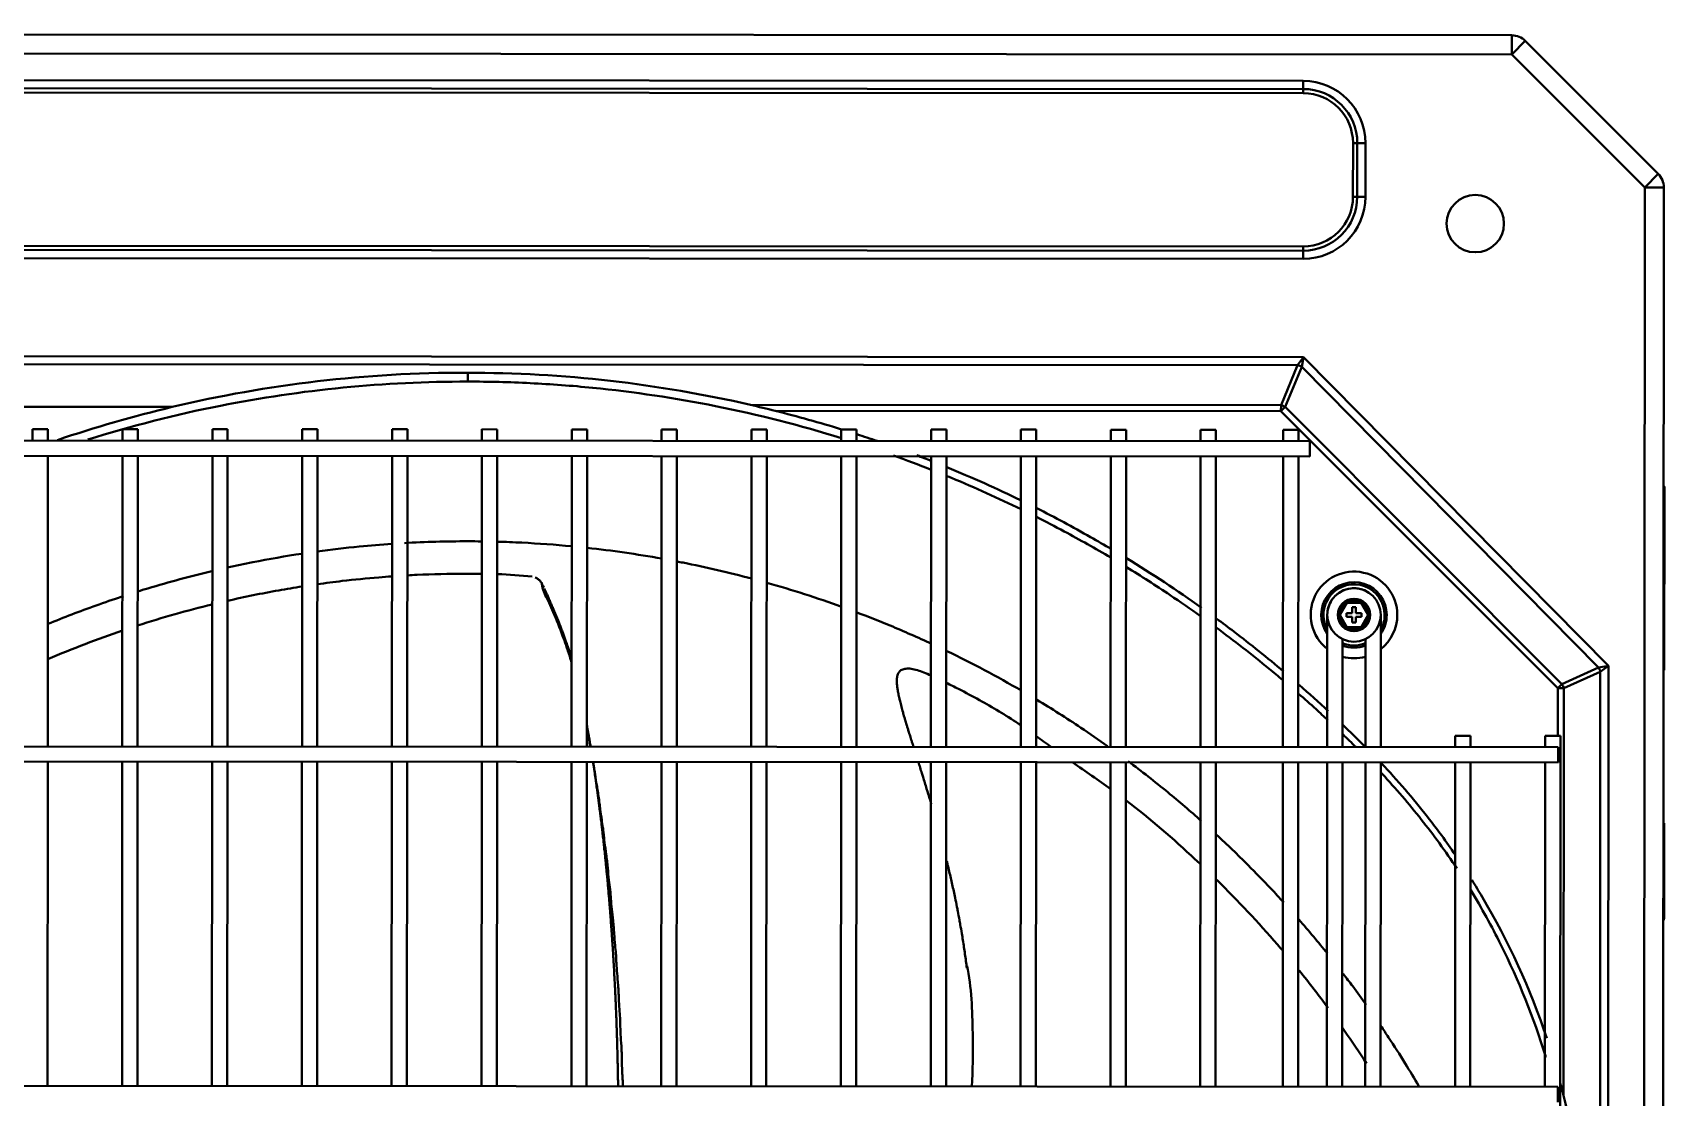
# Model space of a CAD drawing. Extents: x 58467 to 79089, y -33726 to -17391.
# Drawn here: x 72357.67 to 72400.34, y -20956.85 to -20929.01 of the extents above; entities that cross this region are included whole.
import ezdxf

# ---------------------------------------------------------------- set-up
doc = ezdxf.new("R2010")
doc.units = 0
doc.header["$LTSCALE"] = 100
doc.layers.add('+ENTE-ST-DOSEME USTU KONDDRENAJ', color=110, linetype='DOSEMEUSTUKONDENSDRENAJ_LINE', lineweight=40)
doc.linetypes.add('DOSEMEUSTUKONDENSDRENAJ_LINE', pattern='A,300,-40,["CD",Standard,S=15,R=0,X=-35,Y=-7.5],0', length=340)

# ---------------------------------------------------------------- blocks, each defined once
blk = doc.blocks.new('FUAYE KLİMA SANT')
at = {"color": 3}
for p, q in [((54067.687, -33630.089, 1.271), (54183.689, -33630.16, 1.271)), ((54183.689, -33630.16, 1.271), (54183.689, -33630.66, 1.271)), ((54184.043, -33630.307, 1.271), (54183.689, -33630.66, 1.271)), ((54184.043, -33630.307, 1.271), (54187.518, -33633.783, 1.271)), ((54183.689, -33630.66, 1.271), (54067.687, -33630.589, 1.271)), ((54187.165, -33634.136, 1.271), (54183.689, -33630.66, 1.271)), ((54073.094, -33631.288, 1.271), (54178.238, -33631.352, 1.271)), ((54178.238, -33631.564, 1.271), (54073.094, -33631.5, 1.271)), ((54178.238, -33631.352, 1.271), (54178.238, -33631.564, 1.271)), ((54178.238, -33631.677, 1.271), (54178.238, -33631.564, 1.271)), ((54178.238, -33631.677, 1.271), (54073.093, -33631.612, 1.271)), ((54179.536, -33634.383, 1.271), (54179.537, -33632.977, 1.271)), ((54179.537, -33632.977, 1.271), (54179.649, -33632.977, 1.271)), ((54179.648, -33634.383, 1.271), (54179.649, -33632.977, 1.271)), ((54179.861, -33632.977, 1.271), (54179.649, -33632.977, 1.271)), ((54179.861, -33632.977, 1.271), (54179.86, -33634.383, 1.271)), ((54187.123, -33702.141, 1.271), (54187.165, -33634.136, 1.271)), ((54187.518, -33633.783, 1.271), (54187.165, -33634.136, 1.271)), ((54187.165, -33634.136, 1.271), (54187.665, -33634.136, 1.271)), ((54187.665, -33634.136, 1.271), (54187.623, -33702.141, 1.271)), ((54179.536, -33634.383, 1.271), (54179.648, -33634.383, 1.271)), ((54179.86, -33634.383, 1.271), (54179.648, -33634.383, 1.271)), ((54073.091, -33635.618, 1.271), (54178.236, -33635.682, 1.271)), ((54073.091, -33635.73, 1.271), (54178.235, -33635.794, 1.271)), ((54178.236, -33635.682, 1.271), (54178.235, -33635.794, 1.271)), ((54178.235, -33635.794, 1.271), (54178.235, -33636.006, 1.271)), ((54178.235, -33636.006, 1.271), (54073.091, -33635.942, 1.271)), ((54073.082, -33638.509, 1.271), (54178.241, -33638.573, 1.271)), ((54178.088, -33638.785, 1.271), (54073.235, -33638.721, 1.271)), ((54177.654, -33639.832, 1.271), (54178.088, -33638.785, 1.271)), ((54178.198, -33638.831, 1.271), (54177.764, -33639.878, 1.271)), ((54178.088, -33638.785, 1.271), (54178.241, -33638.573, 1.271)), ((54178.241, -33638.573, 1.271), (54178.198, -33638.831, 1.271)), ((54185.959, -33646.692, 1.271), (54178.198, -33638.831, 1.271)), ((54178.241, -33638.573, 1.271), (54186.217, -33646.65, 1.271)), ((54137.838, -33639.873, 1.271), (54148.66, -33639.879, 1.271)), ((54163.777, -33639.824, 1.271), (54177.654, -33639.832, 1.271)), ((54177.653, -33639.988, 1.271), (54164.426, -33639.98, 1.271)), ((54177.653, -33639.988, 1.271), (54177.654, -33639.832, 1.271)), ((54177.653, -33639.988, 1.271), (54177.764, -33639.878, 1.271)), ((54184.892, -33647.235, 1.271), (54177.653, -33639.988, 1.271)), ((54177.764, -33639.878, 1.271), (54185.002, -33647.125, 1.271)), ((54145.007, -33640.457, 1.271), (54145.007, -33640.757, 1.271)), ((54145.407, -33640.457, 1.271), (54145.007, -33640.457, 1.271)), ((54145.407, -33640.758, 1.271), (54145.407, -33640.457, 1.271)), ((54147.356, -33640.459, 1.271), (54147.356, -33640.759, 1.271)), ((54147.756, -33640.459, 1.271), (54147.356, -33640.459, 1.271)), ((54147.756, -33640.759, 1.271), (54147.756, -33640.459, 1.271)), ((54149.707, -33640.46, 1.271), (54149.707, -33640.76, 1.271)), ((54150.107, -33640.46, 1.271), (54149.707, -33640.46, 1.271)), ((54150.107, -33640.761, 1.271), (54150.107, -33640.46, 1.271)), ((54152.057, -33640.461, 1.271), (54152.057, -33640.762, 1.271)), ((54152.457, -33640.462, 1.271), (54152.057, -33640.461, 1.271)), ((54152.456, -33640.762, 1.271), (54152.457, -33640.462, 1.271)), ((54154.406, -33640.463, 1.271), (54154.406, -33640.763, 1.271)), ((54154.806, -33640.463, 1.271), (54154.406, -33640.463, 1.271)), ((54154.806, -33640.763, 1.271), (54154.806, -33640.463, 1.271)), ((54156.756, -33640.464, 1.271), (54156.756, -33640.765, 1.271)), ((54157.156, -33640.465, 1.271), (54156.756, -33640.464, 1.271)), ((54157.156, -33640.765, 1.271), (54157.156, -33640.465, 1.271)), ((54159.106, -33640.466, 1.271), (54159.105, -33640.766, 1.271)), ((54159.506, -33640.466, 1.271), (54159.106, -33640.466, 1.271)), ((54159.505, -33640.766, 1.271), (54159.506, -33640.466, 1.271)), ((54161.455, -33640.467, 1.271), (54161.455, -33640.767, 1.271)), ((54161.855, -33640.467, 1.271), (54161.455, -33640.467, 1.271)), ((54161.855, -33640.768, 1.271), (54161.855, -33640.467, 1.271)), ((54163.805, -33640.469, 1.271), (54163.805, -33640.769, 1.271)), ((54164.205, -33640.469, 1.271), (54163.805, -33640.469, 1.271)), ((54164.205, -33640.769, 1.271), (54164.205, -33640.469, 1.271)), ((54166.155, -33640.47, 1.271), (54166.154, -33640.77, 1.271)), ((54166.554, -33640.47, 1.271), (54166.155, -33640.47, 1.271)), ((54166.554, -33640.771, 1.271), (54166.554, -33640.47, 1.271)), ((54168.504, -33640.472, 1.271), (54168.504, -33640.772, 1.271)), ((54168.904, -33640.472, 1.271), (54168.504, -33640.472, 1.271)), ((54168.904, -33640.772, 1.271), (54168.904, -33640.472, 1.271)), ((54170.854, -33640.473, 1.271), (54170.854, -33640.773, 1.271)), ((54171.254, -33640.473, 1.271), (54170.854, -33640.473, 1.271)), ((54171.254, -33640.773, 1.271), (54171.254, -33640.473, 1.271)), ((54173.203, -33640.474, 1.271), (54173.203, -33640.775, 1.271)), ((54173.603, -33640.475, 1.271), (54173.203, -33640.474, 1.271)), ((54173.603, -33640.775, 1.271), (54173.603, -33640.475, 1.271)), ((54175.553, -33640.476, 1.271), (54175.553, -33640.776, 1.271)), ((54175.953, -33640.476, 1.271), (54175.553, -33640.476, 1.271)), ((54175.953, -33640.776, 1.271), (54175.953, -33640.476, 1.271)), ((54177.71, -33640.477, 1.271), (54177.709, -33640.777, 1.271)), ((54178.11, -33640.477, 1.271), (54177.71, -33640.477, 1.271)), ((54178.109, -33640.778, 1.271), (54178.11, -33640.477, 1.271)), ((54178.409, -33640.777, 1.271), (54072.954, -33640.713, 1.271)), ((54178.409, -33640.977, 1.271), (54178.409, -33640.777, 1.271)), ((54178.409, -33641.177, 1.271), (54178.409, -33640.977, 1.271)), ((54072.954, -33641.113, 1.271), (54178.409, -33641.177, 1.271)), ((54145.402, -33648.757, 1.271), (54145.406, -33641.158, 1.271)), ((54147.356, -33641.159, 1.271), (54147.351, -33648.758, 1.271)), ((54147.751, -33648.758, 1.271), (54147.756, -33641.159, 1.271)), ((54149.707, -33641.16, 1.271), (54149.702, -33648.759, 1.271)), ((54150.102, -33648.76, 1.271), (54150.107, -33641.161, 1.271)), ((54152.056, -33641.162, 1.271), (54152.052, -33648.761, 1.271)), ((54152.452, -33648.761, 1.271), (54152.456, -33641.162, 1.271)), ((54154.406, -33641.163, 1.271), (54154.401, -33648.762, 1.271)), ((54154.801, -33648.762, 1.271), (54154.806, -33641.163, 1.271)), ((54156.756, -33641.165, 1.271), (54156.751, -33648.764, 1.271)), ((54157.151, -33648.764, 1.271), (54157.155, -33641.165, 1.271)), ((54159.105, -33641.166, 1.271), (54159.101, -33648.765, 1.271)), ((54159.501, -33648.765, 1.271), (54159.505, -33641.166, 1.271)), ((54161.455, -33641.167, 1.271), (54161.45, -33648.766, 1.271)), ((54161.85, -33648.767, 1.271), (54161.855, -33641.168, 1.271)), ((54163.804, -33641.169, 1.271), (54163.8, -33648.768, 1.271)), ((54164.2, -33648.768, 1.271), (54164.204, -33641.169, 1.271)), ((54166.154, -33641.17, 1.271), (54166.149, -33648.769, 1.271)), ((54166.549, -33648.77, 1.271), (54166.554, -33641.171, 1.271)), ((54168.504, -33641.172, 1.271), (54168.499, -33648.771, 1.271)), ((54168.899, -33648.771, 1.271), (54168.904, -33641.172, 1.271)), ((54170.853, -33641.173, 1.271), (54170.849, -33648.772, 1.271)), ((54171.249, -33648.772, 1.271), (54171.253, -33641.173, 1.271)), ((54173.203, -33641.175, 1.271), (54173.198, -33648.774, 1.271)), ((54173.598, -33648.774, 1.271), (54173.603, -33641.175, 1.271)), ((54175.553, -33641.176, 1.271), (54175.548, -33648.775, 1.271)), ((54175.948, -33648.775, 1.271), (54175.953, -33641.176, 1.271)), ((54177.709, -33641.177, 1.271), (54177.705, -33648.776, 1.271)), ((54178.104, -33648.777, 1.271), (54178.109, -33641.178, 1.271)), ((54187.68, -33642.284, 1.271), (54187.68, -33641.984, 1.271)), ((54187.66, -33642.284, 1.271), (54187.68, -33642.284, 1.271)), ((54187.677, -33646.767, 1.271), (54187.68, -33642.284, 1.271)), ((54179.138, -33645.318, 1.271), (54179.351, -33644.95, 1.271)), ((54179.38, -33645, 1.271), (54179.196, -33645.318, 1.271)), ((54179.351, -33644.95, 1.271), (54179.776, -33644.951, 1.271)), ((54179.38, -33645, 1.271), (54179.351, -33644.95, 1.271)), ((54179.747, -33645.001, 1.271), (54179.38, -33645, 1.271)), ((54179.513, -33645.268, 1.271), (54179.514, -33645.118, 1.271)), ((54179.614, -33645.119, 1.271), (54179.514, -33645.118, 1.271)), ((54179.614, -33645.119, 1.271), (54179.613, -33645.269, 1.271)), ((54179.776, -33644.951, 1.271), (54179.747, -33645.001, 1.271)), ((54179.931, -33645.319, 1.271), (54179.747, -33645.001, 1.271)), ((54179.776, -33644.951, 1.271), (54179.988, -33645.319, 1.271)), ((54178.864, -33645.334, 1.271), (54178.863, -33646.711, 1.271)), ((54179.351, -33645.686, 1.271), (54179.138, -33645.318, 1.271)), ((54179.196, -33645.318, 1.271), (54179.138, -33645.318, 1.271)), ((54179.196, -33645.318, 1.271), (54179.38, -33645.636, 1.271)), ((54179.38, -33645.636, 1.271), (54179.351, -33645.686, 1.271)), ((54179.776, -33645.687, 1.271), (54179.351, -33645.686, 1.271)), ((54179.363, -33645.268, 1.271), (54179.363, -33645.368, 1.271)), ((54179.513, -33645.268, 1.271), (54179.363, -33645.268, 1.271)), ((54179.513, -33645.368, 1.271), (54179.363, -33645.368, 1.271)), ((54179.38, -33645.636, 1.271), (54179.747, -33645.637, 1.271)), ((54179.513, -33645.518, 1.271), (54179.513, -33645.368, 1.271)), ((54179.613, -33645.518, 1.271), (54179.513, -33645.518, 1.271)), ((54179.613, -33645.269, 1.271), (54179.763, -33645.269, 1.271)), ((54179.613, -33645.368, 1.271), (54179.613, -33645.518, 1.271)), ((54179.613, -33645.368, 1.271), (54179.763, -33645.369, 1.271)), ((54179.747, -33645.637, 1.271), (54179.931, -33645.319, 1.271)), ((54179.776, -33645.687, 1.271), (54179.747, -33645.637, 1.271)), ((54179.763, -33645.269, 1.271), (54179.763, -33645.369, 1.271)), ((54179.988, -33645.319, 1.271), (54179.776, -33645.687, 1.271)), ((54179.988, -33645.319, 1.271), (54179.931, -33645.319, 1.271)), ((54180.262, -33647.319, 1.271), (54180.263, -33645.321, 1.271)), ((54180.262, -33647.319, 1.271), (54180.263, -33645.335, 1.271)), ((54179.263, -33646.711, 1.271), (54179.263, -33645.951, 1.271)), ((54179.863, -33645.951, 1.271), (54179.862, -33647.319, 1.271)), ((54178.863, -33646.711, 1.271), (54178.863, -33646.994, 1.271)), ((54179.263, -33646.994, 1.271), (54179.263, -33646.711, 1.271)), ((54185.002, -33647.125, 1.271), (54185.959, -33646.692, 1.271)), ((54186.004, -33646.802, 1.271), (54185.047, -33647.235, 1.271)), ((54185.959, -33646.692, 1.271), (54186.217, -33646.65, 1.271)), ((54185.975, -33695.553, 1.271), (54186.004, -33646.802, 1.271)), ((54186.217, -33646.65, 1.271), (54186.004, -33646.802, 1.271)), ((54186.217, -33646.65, 1.271), (54186.187, -33695.705, 1.271)), ((54178.863, -33646.994, 1.271), (54178.862, -33647.359, 1.271)), ((54178.862, -33647.359, 1.271), (54178.862, -33647.642, 1.271)), ((54178.862, -33647.359, 1.271), (54178.862, -33647.359, 1.271)), ((54178.863, -33646.994, 1.271), (54178.863, -33646.994, 1.271)), ((54179.262, -33647.36, 1.271), (54179.263, -33646.994, 1.271)), ((54179.262, -33647.642, 1.271), (54179.262, -33647.36, 1.271)), ((54179.862, -33646.995, 1.271), (54179.862, -33647.36, 1.271)), ((54179.862, -33647.36, 1.271), (54179.862, -33647.643, 1.271)), ((54180.262, -33647.36, 1.271), (54180.262, -33646.995, 1.271)), ((54180.262, -33647.643, 1.271), (54180.262, -33647.36, 1.271)), ((54184.891, -33648.48, 1.271), (54184.892, -33647.235, 1.271)), ((54184.892, -33647.235, 1.271), (54185.002, -33647.125, 1.271)), ((54184.892, -33647.235, 1.271), (54185.047, -33647.235, 1.271)), ((54185.047, -33647.235, 1.271), (54185.041, -33657.882, 1.271)), ((54178.862, -33647.642, 1.271), (54178.862, -33648.777, 1.271)), ((54179.262, -33648.777, 1.271), (54179.262, -33647.642, 1.271)), ((54179.862, -33647.643, 1.271), (54179.861, -33648.778, 1.271)), ((54180.261, -33648.778, 1.271), (54180.262, -33647.643, 1.271)), ((54182.211, -33648.479, 1.271), (54182.211, -33648.779, 1.271)), ((54182.611, -33648.479, 1.271), (54182.211, -33648.479, 1.271)), ((54182.611, -33648.779, 1.271), (54182.611, -33648.479, 1.271)), ((54184.561, -33648.48, 1.271), (54184.561, -33648.78, 1.271)), ((54184.961, -33648.48, 1.271), (54184.561, -33648.48, 1.271)), ((54184.933, -33693.873, 1.271), (54184.961, -33648.48, 1.271)), ((54066.54, -33649.108, 1.271), (54184.903, -33649.18, 1.271)), ((54184.903, -33648.78, 1.271), (54066.541, -33648.708, 1.271)), ((54184.903, -33648.98, 1.271), (54184.903, -33648.78, 1.271)), ((54184.903, -33649.18, 1.271), (54184.903, -33648.98, 1.271)), ((54145.396, -33657.635, 1.271), (54145.401, -33649.157, 1.271)), ((54147.351, -33649.158, 1.271), (54147.346, -33657.636, 1.271)), ((54147.746, -33657.637, 1.271), (54147.751, -33649.158, 1.271)), ((54149.702, -33649.159, 1.271), (54149.697, -33657.638, 1.271)), ((54150.097, -33657.638, 1.271), (54150.102, -33649.16, 1.271)), ((54152.051, -33649.161, 1.271), (54152.046, -33657.639, 1.271)), ((54152.446, -33657.64, 1.271), (54152.451, -33649.161, 1.271)), ((54154.401, -33649.162, 1.271), (54154.396, -33657.641, 1.271)), ((54154.796, -33657.641, 1.271), (54154.801, -33649.162, 1.271)), ((54156.751, -33649.164, 1.271), (54156.746, -33657.642, 1.271)), ((54157.145, -33657.642, 1.271), (54157.151, -33649.164, 1.271)), ((54159.1, -33649.165, 1.271), (54159.095, -33657.644, 1.271)), ((54159.495, -33657.644, 1.271), (54159.5, -33649.165, 1.271)), ((54161.45, -33649.166, 1.271), (54161.445, -33657.645, 1.271)), ((54161.845, -33657.645, 1.271), (54161.85, -33649.167, 1.271)), ((54163.8, -33649.168, 1.271), (54163.794, -33657.646, 1.271)), ((54164.194, -33657.647, 1.271), (54164.2, -33649.168, 1.271)), ((54166.149, -33649.169, 1.271), (54166.144, -33657.648, 1.271)), ((54166.544, -33657.648, 1.271), (54166.549, -33649.17, 1.271)), ((54168.499, -33649.171, 1.271), (54168.494, -33657.649, 1.271)), ((54168.894, -33657.65, 1.271), (54168.899, -33649.171, 1.271)), ((54170.848, -33649.172, 1.271), (54170.843, -33657.651, 1.271)), ((54171.243, -33657.651, 1.271), (54171.248, -33649.172, 1.271)), ((54173.198, -33649.174, 1.271), (54173.193, -33657.652, 1.271)), ((54173.593, -33657.652, 1.271), (54173.598, -33649.174, 1.271)), ((54175.548, -33649.175, 1.271), (54175.543, -33657.654, 1.271)), ((54175.943, -33657.654, 1.271), (54175.948, -33649.175, 1.271)), ((54177.704, -33649.176, 1.271), (54177.699, -33657.655, 1.271)), ((54178.099, -33657.655, 1.271), (54178.104, -33649.177, 1.271)), ((54178.861, -33649.176, 1.271), (54178.856, -33657.655, 1.271)), ((54179.256, -33657.655, 1.271), (54179.261, -33649.177, 1.271)), ((54179.861, -33649.178, 1.271), (54179.856, -33657.656, 1.271)), ((54180.256, -33657.656, 1.271), (54180.261, -33649.178, 1.271)), ((54182.211, -33649.179, 1.271), (54182.205, -33657.657, 1.271)), ((54182.605, -33657.657, 1.271), (54182.611, -33649.179, 1.271)), ((54184.56, -33649.18, 1.271), (54184.555, -33657.659, 1.271)), ((54187.673, -33652.948, 1.271), (54187.674, -33650.764, 1.271)), ((54187.653, -33652.948, 1.271), (54187.673, -33652.948, 1.271)), ((54187.673, -33653.248, 1.271), (54187.673, -33652.948, 1.271)), ((54184.898, -33657.659, 1.271), (54066.535, -33657.587, 1.271)), ((54184.898, -33657.859, 1.271), (54184.898, -33657.659, 1.271)), ((54184.898, -33658.059, 1.271), (54184.898, -33657.859, 1.271))]:
    blk.add_line(p, q, dxfattribs=at)
for centre, radius in [((54182.735, -33635.085, 1.271), 0.75), ((54179.563, -33645.318, 1.271), 0.7), ((54179.563, -33645.318, 1.271), 0.425), ((54179.563, -33645.318, 1.271), 0.425)]:
    blk.add_circle(centre, radius, dxfattribs=at)
at = {"color": 3, "extrusion": (0, 0, -1)}
for centre, radius, start, end in [((-54183.689, -33630.66, -1.271), 0.5, 90.0349, 135.0349), ((-54178.237, -33632.976, -1.271), 1.624, 90.0349, 180.0349), ((-54187.165, -33634.136, -1.271), 0.5, 135.0349, 180.0349), ((-54178.236, -33634.382, -1.271), 1.624, 180.0349, 270.0349), ((-54187.6, -33641.984, -1.271), 0.08, 138.6244, 180.0349), ((-54179.563, -33645.318, -1.271), 1.133, 308.178, 180.0349), ((-54179.563, -33645.318, -1.271), 0.856, 324.8223, 180.0349), ((-54179.563, -33645.318, -1.271), 0.8, 331.0548, 180.0349), ((-54179.563, -33645.318, -1.271), 0.8, 180.0349, 208.9925), ((-54179.563, -33645.318, -1.271), 0.856, 180.0349, 215.2305), ((-54179.563, -33645.318, -1.271), 1.133, 180.0349, 231.8861), ((-54179.563, -33645.318, -1.271), 0.8, 248.0129, 292.0453), ((-54179.563, -33645.318, -1.271), 0.856, 249.5374, 290.5267), ((-54179.563, -33645.318, -1.271), 1.133, 254.6842, 285.3799)]:
    blk.add_arc(centre, radius, start, end, dxfattribs=at)
at = {"color": 3}
for centre, radius, start, end in [((54178.237, -33632.976, 1.271), 1.412, 359.9651, 89.9651), ((54178.237, -33632.976, 1.271), 1.3, 359.9651, 89.9651), ((54178.236, -33634.382, 1.271), 1.412, 269.9651, 359.9651), ((54178.236, -33634.382, 1.271), 1.3, 269.9651, 359.9651), ((54187.593, -33653.248, 1.271), 0.08, 318.5546, 359.9651)]:
    blk.add_arc(centre, radius, start, end, dxfattribs=at)
for centre, major_axis in [((54178.088, -33638.941, 1.271), (-0.203, 0.084)), ((54177.653, -33639.988, 1.271), (-0.203, 0.084)), ((54185.849, -33646.802, 1.271), (-0.084, 0.203)), ((54184.892, -33647.235, 1.271), (-0.084, 0.203))]:
    blk.add_ellipse(centre, major_axis=major_axis, ratio=0.678598, start_param=4.438375, end_param=4.986403, dxfattribs=at)
for points, knots in [([(54156.386, -33639.216, 1.271), (54154.213, -33639.213, 1.271), (54152.03, -33639.428, 1.271), (54148.745, -33640.08, 1.271), (54147.588, -33640.375, 1.271), (54146.45, -33640.733, 1.271)], [0, 0, 0, 0, 0.642828, 0.642828, 1, 1, 1, 1]), ([(54166.16, -33640.695, 1.271), (54165.079, -33640.36, 1.271), (54163.982, -33640.081, 1.271), (54161.811, -33639.646, 1.271), (54160.736, -33639.485, 1.271), (54159.108, -33639.324, 1.271), (54158.565, -33639.283, 1.271), (54157.749, -33639.243, 1.271), (54157.476, -33639.233, 1.271), (54156.932, -33639.219, 1.271), (54156.655, -33639.216, 1.271), (54156.387, -33639.216, 1.271)], [0, 0, 0, 0, 0.344826, 0.344826, 0.672413, 0.672413, 0.836207, 0.836207, 0.918103, 0.918103, 1, 1, 1, 1]), ([(54170.855, -33642.556, 1.271), (54170.257, -33642.264, 1.271), (54169.65, -33641.99, 1.271), (54168.997, -33641.719, 1.271), (54168.955, -33641.701, 1.271), (54168.912, -33641.684, 1.271)], [0, 0, 0, 0, 0.9348, 0.9348, 1, 1, 1, 1]), ([(54173.216, -33643.595, 1.271), (54173.036, -33643.489, 1.271), (54172.856, -33643.385, 1.271), (54172.21, -33643.019, 1.271), (54171.74, -33642.767, 1.271), (54171.265, -33642.527, 1.271)], [0, 0, 0, 0, 0.279714, 0.279714, 1, 1, 1, 1]), ([(54173.202, -33643.82, 1.271), (54172.801, -33643.583, 1.271), (54172.395, -33643.354, 1.271), (54171.744, -33643.005, 1.271), (54171.504, -33642.88, 1.271), (54171.261, -33642.757, 1.271)], [0, 0, 0, 0, 0.633211, 0.633211, 1, 1, 1, 1]), ([(54154.402, -33643.459, 1.271), (54154.117, -33643.479, 1.271), (54153.833, -33643.502, 1.271), (54153.182, -33643.566, 1.271), (54152.815, -33643.609, 1.271), (54152.45, -33643.659, 1.271)], [0, 0, 0, 0, 0.43543, 0.43543, 1, 1, 1, 1]), ([(54157.155, -33643.403, 1.271), (54157.37, -33643.409, 1.271), (54157.585, -33643.417, 1.271), (54158.236, -33643.45, 1.271), (54158.671, -33643.481, 1.271), (54159.104, -33643.523, 1.271)], [0, 0, 0, 0, 0.331279, 0.331279, 1, 1, 1, 1]), ([(54152.049, -33643.717, 1.271), (54151.618, -33643.782, 1.271), (54151.189, -33643.857, 1.271), (54150.54, -33643.985, 1.271), (54150.319, -33644.032, 1.271), (54150.099, -33644.081, 1.271)], [0, 0, 0, 0, 0.659092, 0.659092, 1, 1, 1, 1]), ([(54161.855, -33643.919, 1.271), (54161.908, -33643.929, 1.271), (54161.962, -33643.94, 1.271), (54162.618, -33644.071, 1.271), (54163.217, -33644.21, 1.271), (54163.811, -33644.369, 1.271)], [0, 0, 0, 0, 0.081892, 0.081892, 1, 1, 1, 1]), ([(54149.697, -33644.173, 1.271), (54149.135, -33644.307, 1.271), (54148.576, -33644.457, 1.271), (54147.929, -33644.652, 1.271), (54147.839, -33644.68, 1.271), (54147.75, -33644.708, 1.271)], [0, 0, 0, 0, 0.861253, 0.861253, 1, 1, 1, 1]), ([(54154.403, -33644.309, 1.271), (54154.289, -33644.317, 1.271), (54153.855, -33644.35, 1.271), (54153.205, -33644.415, 1.271), (54152.67, -33644.484, 1.271), (54152.454, -33644.515, 1.271)], [0, 0, 0, 0, 0.175255, 0.666459, 1, 1, 1, 1]), ([(54156.752, -33644.241, 1.271), (54156.602, -33644.239, 1.271), (54156.035, -33644.239, 1.271), (54155.386, -33644.253, 1.271), (54154.888, -33644.279, 1.271), (54154.803, -33644.284, 1.271)], [0, 0, 0, 0, 0.229112, 0.868027, 1, 1, 1, 1]), ([(54158.067, -33644.315, 1.271), (54157.764, -33644.285, 1.271), (54157.459, -33644.263, 1.271), (54157.157, -33644.251, 1.271), (54157.153, -33644.251, 1.271)], [0, 0, 0, 0, 0.989422, 1, 1, 1, 1]), ([(54158.381, -33644.604, 1.271), (54158.364, -33644.572, 1.271), (54158.327, -33644.508, 1.271), (54158.287, -33644.434, 1.271), (54158.232, -33644.385, 1.271), (54158.181, -33644.351, 1.271), (54158.153, -33644.337, 1.271)], [0, 0, 0, 0, 0.181976, 0.413188, 0.708779, 1, 1, 1, 1]), ([(54175.55, -33645.35, 1.271), (54175.288, -33645.163, 1.271), (54175.023, -33644.979, 1.271), (54174.379, -33644.548, 1.271), (54173.997, -33644.303, 1.271), (54173.61, -33644.066, 1.271)], [0, 0, 0, 0, 0.415669, 0.415669, 1, 1, 1, 1]), ([(54147.383, -33644.825, 1.271), (54147.369, -33644.83, 1.271), (54147.355, -33644.835, 1.271), (54147.115, -33644.914, 1.271), (54146.89, -33644.991, 1.271), (54146.239, -33645.223, 1.271), (54145.818, -33645.384, 1.271), (54145.402, -33645.555, 1.271)], [0, 0, 0, 0, 0.021083, 0.021083, 0.358408, 0.358408, 1, 1, 1, 1]), ([(54152.054, -33644.574, 1.271), (54151.85, -33644.606, 1.271), (54151.2, -33644.714, 1.271), (54150.55, -33644.846, 1.271), (54150.104, -33644.949, 1.271)], [0, 0, 0, 0, 0.31466, 1, 1, 1, 1]), ([(54159.102, -33646.569, 1.271), (54159.099, -33646.561, 1.271), (54159.088, -33646.522, 1.271), (54159.073, -33646.472, 1.271), (54159.046, -33646.381, 1.271), (54159.005, -33646.258, 1.271), (54158.945, -33646.078, 1.271), (54158.824, -33645.737, 1.271), (54158.672, -33645.363, 1.271), (54158.517, -33645.005, 1.271), (54158.427, -33644.826, 1.271), (54158.374, -33644.714, 1.271), (54158.342, -33644.626, 1.271), (54158.333, -33644.534, 1.271), (54158.325, -33644.489, 1.271), (54158.323, -33644.47, 1.271)], [0, 0, 0, 0, 0.011818, 0.05826, 0.078147, 0.142338, 0.204041, 0.310202, 0.571842, 0.682665, 0.781248, 0.831854, 0.86924, 0.927978, 1, 1, 1, 1]), ([(54159.102, -33646.472, 1.271), (54159.102, -33646.471, 1.271), (54159.095, -33646.446, 1.271), (54159.077, -33646.385, 1.271), (54159.046, -33646.287, 1.271), (54159.016, -33646.191, 1.271), (54158.988, -33646.108, 1.271), (54158.96, -33646.026, 1.271), (54158.928, -33645.932, 1.271), (54158.895, -33645.841, 1.271), (54158.866, -33645.762, 1.271), (54158.836, -33645.684, 1.271), (54158.806, -33645.607, 1.271), (54158.772, -33645.521, 1.271), (54158.742, -33645.447, 1.271), (54158.712, -33645.374, 1.271), (54158.687, -33645.313, 1.271), (54158.662, -33645.253, 1.271), (54158.633, -33645.185, 1.271), (54158.604, -33645.118, 1.271), (54158.576, -33645.053, 1.271), (54158.554, -33645.001, 1.271), (54158.53, -33644.946, 1.271), (54158.51, -33644.9, 1.271), (54158.487, -33644.847, 1.271), (54158.469, -33644.806, 1.271), (54158.448, -33644.758, 1.271), (54158.43, -33644.717, 1.271), (54158.415, -33644.682, 1.271), (54158.399, -33644.645, 1.271), (54158.392, -33644.629, 1.271), (54158.39, -33644.624, 1.271)], [0, 0, 0, 0, 0.001018, 0.033246, 0.081587, 0.129929, 0.162157, 0.194385, 0.242727, 0.291069, 0.323297, 0.355525, 0.403867, 0.436095, 0.484437, 0.516665, 0.548893, 0.581121, 0.613349, 0.661691, 0.693919, 0.726147, 0.758375, 0.790603, 0.82283, 0.855058, 0.887286, 0.919514, 0.951742, 0.98397, 1, 1, 1, 1]), ([(54179.958, -33644.751, 1.271), (54179.942, -33644.738, 1.271), (54179.9, -33644.706, 1.271), (54179.808, -33644.658, 1.271), (54179.66, -33644.618, 1.271), (54179.452, -33644.614, 1.271), (54179.25, -33644.68, 1.271), (54179.085, -33644.798, 1.271), (54178.969, -33644.934, 1.271), (54178.884, -33645.112, 1.271), (54178.864, -33645.245, 1.271), (54178.864, -33645.318, 1.271)], [0, 0, 0, 0, 0.042244, 0.108681, 0.210744, 0.339451, 0.513473, 0.618017, 0.733965, 0.8613, 1, 1, 1, 1]), ([(54166.563, -33645.253, 1.271), (54166.854, -33645.363, 1.271), (54167.143, -33645.477, 1.271), (54167.795, -33645.748, 1.271), (54168.157, -33645.907, 1.271), (54168.515, -33646.073, 1.271)], [0, 0, 0, 0, 0.44095, 0.44095, 1, 1, 1, 1]), ([(54177.706, -33647.028, 1.271), (54177.586, -33646.926, 1.271), (54177.465, -33646.825, 1.271), (54176.891, -33646.353, 1.271), (54176.43, -33645.993, 1.271), (54175.959, -33645.647, 1.271)], [0, 0, 0, 0, 0.211709, 0.211709, 1, 1, 1, 1]), ([(54177.721, -33646.797, 1.271), (54177.297, -33646.439, 1.271), (54176.864, -33646.091, 1.271), (54176.274, -33645.642, 1.271), (54176.126, -33645.53, 1.271), (54175.976, -33645.42, 1.271)], [0, 0, 0, 0, 0.749906, 0.749906, 1, 1, 1, 1]), ([(54167.629, -33646.88, 1.271), (54167.625, -33646.894, 1.271), (54167.619, -33646.92, 1.271), (54167.613, -33646.95, 1.271), (54167.609, -33646.996, 1.271), (54167.608, -33647.032, 1.271), (54167.608, -33647.076, 1.271), (54167.611, -33647.128, 1.271), (54167.615, -33647.173, 1.271), (54167.623, -33647.233, 1.271), (54167.631, -33647.285, 1.271), (54167.642, -33647.348, 1.271), (54167.654, -33647.408, 1.271), (54167.67, -33647.485, 1.271), (54167.689, -33647.564, 1.271), (54167.709, -33647.645, 1.271), (54167.728, -33647.717, 1.271), (54167.748, -33647.791, 1.271), (54167.772, -33647.879, 1.271), (54167.799, -33647.97, 1.271), (54167.83, -33648.077, 1.271), (54167.858, -33648.172, 1.271), (54167.888, -33648.269, 1.271), (54167.918, -33648.368, 1.271), (54167.954, -33648.483, 1.271), (54167.991, -33648.601, 1.271), (54168.023, -33648.7, 1.271), (54168.04, -33648.756, 1.271), (54168.048, -33648.781, 1.271)], [0, 0, 0, 0, 0.051203, 0.085927, 0.120651, 0.155375, 0.190098, 0.224822, 0.259546, 0.29427, 0.328994, 0.363718, 0.398442, 0.433165, 0.485251, 0.519975, 0.554699, 0.589423, 0.624147, 0.676233, 0.710956, 0.763042, 0.797766, 0.83249, 0.884576, 0.936662, 0.971386, 1, 1, 1, 1]), ([(54168.502, -33646.902, 1.271), (54168.44, -33646.873, 1.271), (54168.27, -33646.8, 1.271), (54168.047, -33646.726, 1.271), (54167.844, -33646.717, 1.271), (54167.753, -33646.741, 1.271), (54167.695, -33646.777, 1.271), (54167.652, -33646.822, 1.271), (54167.633, -33646.862, 1.271), (54167.626, -33646.893, 1.271)], [0, 0, 0, 0, 0.20564, 0.547118, 0.687895, 0.809193, 0.86101, 0.907117, 1, 1, 1, 1]), ([(54170.851, -33648.207, 1.271), (54170.827, -33648.19, 1.271), (54170.477, -33647.953, 1.271), (54169.936, -33647.629, 1.271), (54169.299, -33647.294, 1.271), (54169.009, -33647.146, 1.271), (54168.903, -33647.094, 1.271)], [0, 0, 0, 0, 0.039319, 0.566519, 0.843939, 1, 1, 1, 1]), ([(54178.881, -33648.071, 1.271), (54178.778, -33647.975, 1.271), (54178.674, -33647.879, 1.271), (54178.419, -33647.648, 1.271), (54178.268, -33647.513, 1.271), (54178.116, -33647.38, 1.271)], [0, 0, 0, 0, 0.410399, 0.410399, 1, 1, 1, 1]), ([(54171.267, -33647.535, 1.271), (54171.657, -33647.77, 1.271), (54172.042, -33648.014, 1.271), (54172.655, -33648.425, 1.271), (54172.887, -33648.585, 1.271), (54173.117, -33648.749, 1.271)], [0, 0, 0, 0, 0.617576, 0.617576, 1, 1, 1, 1]), ([(54159.599, -33648.765, 1.271), (54159.599, -33648.764, 1.271), (54159.592, -33648.719, 1.271), (54159.577, -33648.631, 1.271), (54159.555, -33648.502, 1.271), (54159.535, -33648.389, 1.271), (54159.517, -33648.289, 1.271), (54159.506, -33648.231, 1.271), (54159.501, -33648.202, 1.271)], [0, 0, 0, 0, 0.008257, 0.234671, 0.461085, 0.687499, 0.838441, 1, 1, 1, 1]), ([(54159.588, -33648.766, 1.271), (54159.587, -33648.757, 1.271), (54159.578, -33648.699, 1.271), (54159.562, -33648.589, 1.271), (54159.534, -33648.425, 1.271), (54159.512, -33648.321, 1.271), (54159.5, -33648.263, 1.271)], [0, 0, 0, 0, 0.049758, 0.328143, 0.614367, 1, 1, 1, 1]), ([(54160.317, -33657.645, 1.271), (54160.317, -33657.603, 1.271), (54160.316, -33657.528, 1.271), (54160.313, -33657.387, 1.271), (54160.311, -33657.254, 1.271), (54160.307, -33657.088, 1.271), (54160.304, -33656.952, 1.271), (54160.3, -33656.783, 1.271), (54160.296, -33656.631, 1.271), (54160.292, -33656.466, 1.271), (54160.287, -33656.318, 1.271), (54160.282, -33656.171, 1.271), (54160.277, -33656.007, 1.271), (54160.271, -33655.86, 1.271), (54160.265, -33655.696, 1.271), (54160.259, -33655.548, 1.271), (54160.251, -33655.382, 1.271), (54160.244, -33655.231, 1.271), (54160.237, -33655.08, 1.271), (54160.229, -33654.915, 1.271), (54160.221, -33654.768, 1.271), (54160.212, -33654.606, 1.271), (54160.204, -33654.462, 1.271), (54160.195, -33654.3, 1.271), (54160.185, -33654.139, 1.271), (54160.175, -33653.994, 1.271), (54160.165, -33653.832, 1.271), (54160.155, -33653.685, 1.271), (54160.143, -33653.521, 1.271), (54160.132, -33653.374, 1.271), (54160.121, -33653.229, 1.271), (54160.109, -33653.07, 1.271), (54160.096, -33652.913, 1.271), (54160.083, -33652.755, 1.271), (54160.069, -33652.598, 1.271), (54160.057, -33652.456, 1.271), (54160.043, -33652.299, 1.271), (54160.03, -33652.158, 1.271), (54160.014, -33651.999, 1.271), (54160, -33651.856, 1.271), (54159.986, -33651.714, 1.271), (54159.97, -33651.558, 1.271), (54159.955, -33651.42, 1.271), (54159.939, -33651.267, 1.271), (54159.924, -33651.13, 1.271), (54159.906, -33650.978, 1.271), (54159.889, -33650.827, 1.271), (54159.873, -33650.691, 1.271), (54159.854, -33650.539, 1.271), (54159.837, -33650.403, 1.271), (54159.817, -33650.25, 1.271), (54159.8, -33650.113, 1.271), (54159.781, -33649.978, 1.271), (54159.761, -33649.831, 1.271), (54159.743, -33649.699, 1.271), (54159.722, -33649.553, 1.271), (54159.705, -33649.437, 1.271), (54159.684, -33649.297, 1.271), (54159.671, -33649.216, 1.271), (54159.663, -33649.163, 1.271)], [0, 0, 0, 0, 0.014465, 0.025686, 0.048127, 0.059348, 0.081789, 0.09301, 0.115451, 0.132282, 0.149113, 0.165944, 0.182775, 0.205216, 0.216437, 0.238878, 0.255709, 0.27254, 0.289371, 0.306202, 0.328643, 0.339864, 0.362305, 0.379136, 0.395967, 0.418408, 0.429629, 0.45207, 0.468901, 0.485732, 0.502563, 0.519394, 0.541835, 0.558666, 0.575497, 0.597939, 0.609159, 0.631601, 0.648431, 0.665262, 0.682093, 0.698924, 0.721366, 0.732586, 0.755028, 0.771859, 0.78869, 0.811131, 0.822351, 0.844793, 0.861624, 0.878455, 0.895286, 0.912117, 0.934558, 0.945779, 0.96822, 0.97944, 1, 1, 1, 1]), ([(54160.441, -33657.645, 1.271), (54160.441, -33657.615, 1.271), (54160.441, -33657.547, 1.271), (54160.436, -33657.435, 1.271), (54160.422, -33657.268, 1.271), (54160.417, -33657.074, 1.271), (54160.415, -33656.853, 1.271), (54160.406, -33656.614, 1.271), (54160.386, -33656.361, 1.271), (54160.376, -33656.147, 1.271), (54160.373, -33655.974, 1.271), (54160.37, -33655.817, 1.271), (54160.347, -33655.611, 1.271), (54160.338, -33655.388, 1.271), (54160.33, -33655.173, 1.271), (54160.315, -33654.942, 1.271), (54160.29, -33654.696, 1.271), (54160.275, -33654.483, 1.271), (54160.268, -33654.309, 1.271), (54160.26, -33654.146, 1.271), (54160.232, -33653.935, 1.271), (54160.218, -33653.703, 1.271), (54160.204, -33653.485, 1.271), (54160.182, -33653.255, 1.271), (54160.152, -33653.016, 1.271), (54160.133, -33652.804, 1.271), (54160.122, -33652.623, 1.271), (54160.106, -33652.452, 1.271), (54160.07, -33652.235, 1.271), (54160.052, -33651.98, 1.271), (54160.029, -33651.752, 1.271), (54159.999, -33651.523, 1.271), (54159.965, -33651.295, 1.271), (54159.943, -33651.07, 1.271), (54159.909, -33650.775, 1.271), (54159.864, -33650.551, 1.271), (54159.837, -33650.288, 1.271), (54159.805, -33650.038, 1.271), (54159.759, -33649.775, 1.271), (54159.724, -33649.552, 1.271), (54159.698, -33649.366, 1.271), (54159.68, -33649.253, 1.271), (54159.668, -33649.189, 1.271), (54159.663, -33649.164, 1.271)], [0, 0, 0, 0, 0.010355, 0.022017, 0.034912, 0.06644, 0.084702, 0.104252, 0.145583, 0.183247, 0.197905, 0.209829, 0.23371, 0.264361, 0.282067, 0.301316, 0.342279, 0.380092, 0.394981, 0.407215, 0.43204, 0.463541, 0.481722, 0.501226, 0.542595, 0.579874, 0.594265, 0.606592, 0.633467, 0.667291, 0.686602, 0.707431, 0.750283, 0.785454, 0.798796, 0.843668, 0.862, 0.881783, 0.924485, 0.963805, 0.979109, 0.991789, 1, 1, 1, 1]), ([(54168.171, -33649.169, 1.271), (54168.171, -33649.169, 1.271), (54168.186, -33649.216, 1.271), (54168.216, -33649.312, 1.271), (54168.257, -33649.442, 1.271), (54168.298, -33649.574, 1.271), (54168.34, -33649.709, 1.271), (54168.382, -33649.845, 1.271), (54168.424, -33649.983, 1.271), (54168.464, -33650.116, 1.271), (54168.493, -33650.216, 1.271), (54168.507, -33650.263, 1.271)], [0, 0, 0, 0, 0.000305, 0.138428, 0.276551, 0.368633, 0.506756, 0.644879, 0.736961, 0.875084, 1, 1, 1, 1]), ([(54173.66, -33649.145, 1.271), (54174.011, -33649.408, 1.271), (54174.356, -33649.679, 1.271), (54174.991, -33650.2, 1.271), (54175.283, -33650.45, 1.271), (54175.569, -33650.705, 1.271)], [0, 0, 0, 0, 0.533334, 0.533334, 1, 1, 1, 1]), ([(54182.252, -33651.948, 1.271), (54182.104, -33651.726, 1.271), (54181.952, -33651.506, 1.271), (54181.49, -33650.869, 1.271), (54181.167, -33650.46, 1.271), (54180.654, -33649.863, 1.271), (54180.478, -33649.667, 1.271), (54180.29, -33649.465, 1.271), (54180.28, -33649.455, 1.271), (54180.271, -33649.445, 1.271)], [0, 0, 0, 0, 0.252174, 0.252174, 0.74207, 0.74207, 0.987018, 0.987018, 1, 1, 1, 1]), ([(54182.213, -33651.592, 1.271), (54181.981, -33651.253, 1.271), (54181.737, -33650.921, 1.271), (54181.105, -33650.112, 1.271), (54180.702, -33649.646, 1.271), (54180.277, -33649.198, 1.271)], [0, 0, 0, 0, 0.39962, 0.39962, 1, 1, 1, 1]), ([(54175.555, -33651.846, 1.271), (54175.507, -33651.801, 1.271), (54174.888, -33651.217, 1.271), (54174.237, -33650.651, 1.271), (54173.601, -33650.167, 1.271)], [0, 0, 0, 0, 0.077831, 1, 1, 1, 1]), ([(54168.914, -33651.758, 1.271), (54168.921, -33651.79, 1.271), (54168.943, -33651.878, 1.271), (54168.978, -33652.025, 1.271), (54169.018, -33652.198, 1.271), (54169.057, -33652.371, 1.271), (54169.095, -33652.544, 1.271), (54169.136, -33652.736, 1.271), (54169.171, -33652.91, 1.271), (54169.208, -33653.103, 1.271), (54169.238, -33653.258, 1.271), (54169.273, -33653.453, 1.271), (54169.303, -33653.629, 1.271), (54169.335, -33653.826, 1.271), (54169.363, -33654.006, 1.271), (54169.389, -33654.187, 1.271), (54169.414, -33654.37, 1.271), (54169.43, -33654.491, 1.271), (54169.437, -33654.551, 1.271)], [0, 0, 0, 0, 0.034815, 0.097756, 0.160698, 0.223639, 0.28658, 0.349522, 0.433443, 0.475404, 0.559326, 0.601287, 0.685208, 0.74815, 0.811091, 0.874032, 0.936973, 1, 1, 1, 1]), ([(54176.793, -33651.861, 1.271), (54176.992, -33652.063, 1.271), (54177.308, -33652.385, 1.271), (54177.615, -33652.717, 1.271), (54177.728, -33652.841, 1.271)], [0, 0, 0, 0, 0.627651, 1, 1, 1, 1]), ([(54177.712, -33654.114, 1.271), (54177.662, -33654.055, 1.271), (54177.115, -33653.417, 1.271), (54176.531, -33652.798, 1.271), (54175.974, -33652.25, 1.271)], [0, 0, 0, 0, 0.092857, 1, 1, 1, 1]), ([(54184.58, -33656.894, 1.271), (54184.576, -33656.879, 1.271), (54184.572, -33656.865, 1.271), (54184.264, -33655.86, 1.271), (54183.871, -33654.876, 1.271), (54183.163, -33653.458, 1.271), (54182.899, -33652.983, 1.271), (54182.616, -33652.519, 1.271)], [0, 0, 0, 0, 0.009339, 0.009339, 0.659059, 0.659059, 1, 1, 1, 1]), ([(54184.605, -33656.388, 1.271), (54184.172, -33655.096, 1.271), (54183.607, -33653.862, 1.271), (54182.825, -33652.541, 1.271), (54182.736, -33652.395, 1.271), (54182.645, -33652.25, 1.271)], [0, 0, 0, 0, 0.888688, 0.888688, 1, 1, 1, 1]), ([(54178.124, -33653.287, 1.271), (54178.252, -33653.433, 1.271), (54178.503, -33653.726, 1.271), (54178.747, -33654.025, 1.271), (54178.868, -33654.174, 1.271)], [0, 0, 0, 0, 0.502284, 1, 1, 1, 1]), ([(54169.444, -33654.499, 1.271), (54169.45, -33654.529, 1.271), (54169.568, -33655.142, 1.271), (54169.6, -33656.2, 1.271), (54169.592, -33657.224, 1.271), (54169.57, -33657.65, 1.271)], [0, 0, 0, 0, 0.028763, 0.596266, 1, 1, 1, 1]), ([(54179.282, -33654.703, 1.271), (54179.365, -33654.811, 1.271), (54179.568, -33655.079, 1.271), (54179.766, -33655.351, 1.271), (54179.881, -33655.513, 1.271)], [0, 0, 0, 0, 0.406175, 1, 1, 1, 1]), ([(54179.889, -33657.046, 1.271), (54179.704, -33656.759, 1.271), (54179.495, -33656.449, 1.271), (54179.279, -33656.141, 1.271), (54179.262, -33656.116, 1.271)], [0, 0, 0, 0, 0.918999, 1, 1, 1, 1]), ([(54180.264, -33656.064, 1.271), (54180.332, -33656.164, 1.271), (54180.549, -33656.488, 1.271), (54180.884, -33657.012, 1.271), (54181.142, -33657.44, 1.271), (54181.259, -33657.64, 1.271)], [0, 0, 0, 0, 0.194465, 0.627386, 1, 1, 1, 1]), ([(54185.041, -33657.882, 1.271), (54185.327, -33659.035, 1.271), (54185.506, -33660.207, 1.271), (54185.614, -33661.992, 1.271), (54185.55, -33662.589, 1.271), (54185.604, -33663.782, 1.271), (54185.629, -33664.379, 1.271), (54185.736, -33667.367, 1.271), (54185.778, -33669.764, 1.271), (54185.777, -33672.161, 1.271)], [0, 0, 0, 0, 0.25, 0.25, 0.375, 0.375, 0.5, 0.5, 1, 1, 1, 1])]:
    blk.add_open_spline(points, degree=3, knots=knots, dxfattribs=at)
for points in [[(54148.66, -33639.879, 1.271), (54151.158, -33639.286, 1.271), (54153.722, -33638.98, 1.271), (54156.357, -33638.984, 1.271)], [(54156.357, -33638.984, 1.271), (54158.897, -33638.983, 1.271), (54161.368, -33639.271, 1.271), (54163.777, -33639.824, 1.271)], [(54156.386, -33639.216, 1.271), (54156.386, -33639.159, 1.271), (54156.386, -33639.075, 1.271), (54156.387, -33638.985, 1.271)], [(54148.66, -33639.879, 1.271), (54147.641, -33640.121, 1.271), (54146.64, -33640.409, 1.271), (54145.656, -33640.744, 1.271)], [(54164.426, -33639.98, 1.271), (54164.209, -33639.925, 1.271), (54163.991, -33639.873, 1.271), (54163.777, -33639.824, 1.271)], [(54166.163, -33640.466, 1.271), (54165.591, -33640.289, 1.271), (54165.012, -33640.127, 1.271), (54164.426, -33639.98, 1.271)], [(54167.092, -33640.768, 1.271), (54166.915, -33640.708, 1.271), (54166.739, -33640.649, 1.271), (54166.561, -33640.592, 1.271)], [(54168.508, -33641.521, 1.271), (54168.18, -33641.392, 1.271), (54167.851, -33641.268, 1.271), (54167.52, -33641.149, 1.271)], [(54168.515, -33641.293, 1.271), (54168.387, -33641.242, 1.271), (54168.259, -33641.192, 1.271), (54168.13, -33641.143, 1.271)], [(54170.865, -33642.329, 1.271), (54170.224, -33642.015, 1.271), (54169.574, -33641.724, 1.271), (54168.914, -33641.453, 1.271)], [(54156.384, -33643.392, 1.271), (54155.83, -33643.392, 1.271), (54155.278, -33643.408, 1.271), (54154.729, -33643.439, 1.271)], [(54156.384, -33643.392, 1.271), (54156.508, -33643.392, 1.271), (54156.631, -33643.393, 1.271), (54156.754, -33643.395, 1.271)], [(54159.505, -33643.564, 1.271), (54160.159, -33643.635, 1.271), (54160.81, -33643.729, 1.271), (54161.457, -33643.845, 1.271)], [(54175.574, -33645.129, 1.271), (54174.936, -33644.675, 1.271), (54174.282, -33644.243, 1.271), (54173.615, -33643.835, 1.271)], [(54164.209, -33644.478, 1.271), (54164.867, -33644.664, 1.271), (54165.52, -33644.873, 1.271), (54166.164, -33645.106, 1.271)], [(54149.705, -33645.043, 1.271), (54149.056, -33645.202, 1.271), (54148.404, -33645.386, 1.271), (54147.753, -33645.596, 1.271)], [(54147.353, -33645.729, 1.271), (54146.703, -33645.95, 1.271), (54146.052, -33646.198, 1.271), (54145.402, -33646.474, 1.271)], [(54168.915, -33646.262, 1.271), (54169.578, -33646.582, 1.271), (54170.229, -33646.928, 1.271), (54170.865, -33647.297, 1.271)], [(54178.89, -33647.833, 1.271), (54178.64, -33647.601, 1.271), (54178.387, -33647.373, 1.271), (54178.131, -33647.149, 1.271)], [(54179.798, -33648.71, 1.271), (54179.627, -33648.539, 1.271), (54179.456, -33648.371, 1.271), (54179.282, -33648.204, 1.271)], [(54171.641, -33648.772, 1.271), (54171.511, -33648.679, 1.271), (54171.382, -33648.584, 1.271), (54171.252, -33648.49, 1.271)], [(54179.61, -33648.772, 1.271), (54179.5, -33648.663, 1.271), (54179.388, -33648.553, 1.271), (54179.276, -33648.445, 1.271)], [(54179.864, -33648.776, 1.271), (54179.842, -33648.754, 1.271), (54179.82, -33648.732, 1.271), (54179.798, -33648.71, 1.271)], [(54173.205, -33649.875, 1.271), (54172.878, -33649.638, 1.271), (54172.544, -33649.408, 1.271), (54172.209, -33649.174, 1.271)], [(54175.969, -33651.068, 1.271), (54176.248, -33651.326, 1.271), (54176.521, -33651.588, 1.271), (54176.793, -33651.861, 1.271)], [(54178.885, -33655.594, 1.271), (54178.643, -33655.266, 1.271), (54178.392, -33654.941, 1.271), (54178.132, -33654.62, 1.271)], [(54185.041, -33657.882, 1.271), (54185.014, -33657.774, 1.271), (54184.986, -33657.664, 1.271), (54184.956, -33657.554, 1.271)]]:
    blk.add_open_spline(points, degree=3, dxfattribs=at)

msp = doc.modelspace()

# ---------------------------------------------------------------- block references
at = {"layer": '+ENTE-ST-DOSEME USTU KONDDRENAJ', "color": 3, "linetype": 'Continuous'}
msp.add_blockref('FUAYE KLİMA SANT', (18212.664, 12701.082), dxfattribs=at)

doc.saveas('drawing.dxf')
